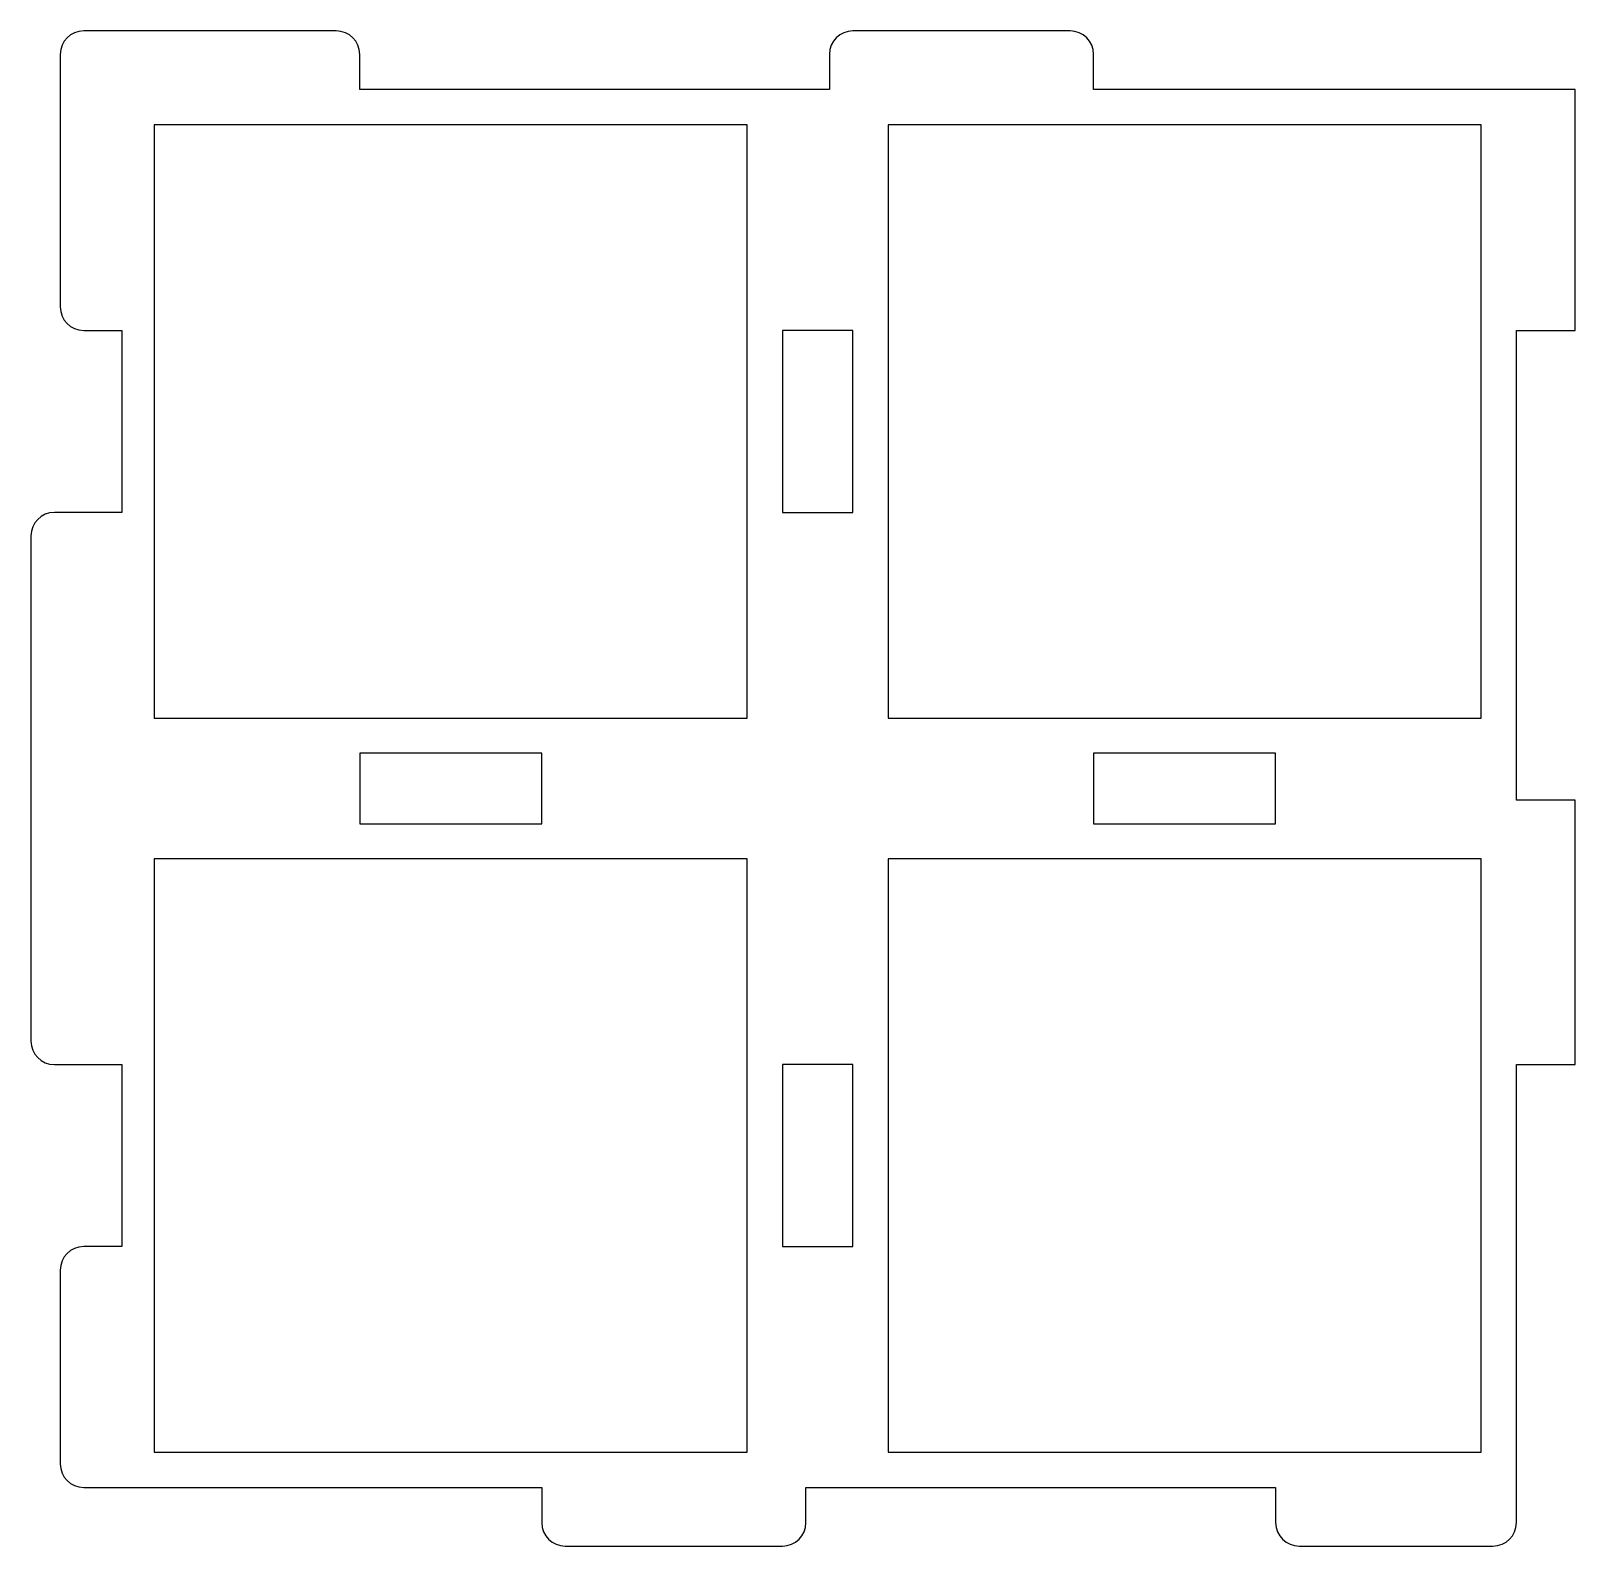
# Model space of a CAD drawing. Extents: x -54 to 52, y -52 to 52.
import ezdxf

# ---------------------------------------------------------------- set-up
doc = ezdxf.new("R2010")
doc.units = 0
doc.layers.add('MODELSKETCH_VISIBLE', color=7, linetype='CONTINUOUS')

msp = doc.modelspace()

# ---------------------------------------------------------------- linework, layer by layer
at = {"layer": 'MODELSKETCH_VISIBLE'}
for p, q in [((-32.8, 51.6), (-50, 51.6)), ((17.2, 51.6), (2.4, 51.6)), ((-51.6, 50), (-51.6, 32.8)), ((-31.2, 47.6), (-31.2, 50)), ((0.8, 50), (0.8, 47.6)), ((18.8, 47.6), (18.8, 50)), ((0.8, 47.6), (-31.2, 47.6)), ((51.6, 47.6), (18.8, 47.6)), ((51.6, 31.2), (51.6, 47.6)), ((-45.2, 45.2), (-45.2, 4.8)), ((-4.8, 45.2), (-45.2, 45.2)), ((-4.8, 4.8), (-4.8, 45.2)), ((45.2, 45.2), (4.8, 45.2)), ((4.8, 45.2), (4.8, 4.8)), ((45.2, 4.8), (45.2, 45.2)), ((-50, 31.2), (-47.4, 31.2)), ((-47.4, 31.2), (-47.4, 18.8)), ((2.4, 31.2), (-2.4, 31.2)), ((-2.4, 31.2), (-2.4, 18.8)), ((2.4, 18.8), (2.4, 31.2)), ((47.6, -0.8), (47.6, 31.2)), ((47.6, 31.2), (51.6, 31.2)), ((-47.4, 18.8), (-52, 18.8)), ((-2.4, 18.8), (2.4, 18.8)), ((-53.6, 17.2), (-53.6, -17.2)), ((-45.2, 4.8), (-4.8, 4.8)), ((4.8, 4.8), (45.2, 4.8)), ((-31.2, 2.4), (-31.2, -2.4)), ((-18.8, 2.4), (-31.2, 2.4)), ((-18.8, -2.4), (-18.8, 2.4)), ((18.8, 2.4), (18.8, -2.4)), ((31.2, 2.4), (18.8, 2.4)), ((31.2, -2.4), (31.2, 2.4)), ((51.6, -0.8), (47.6, -0.8)), ((51.6, -18.8), (51.6, -0.8)), ((-31.2, -2.4), (-18.8, -2.4)), ((18.8, -2.4), (31.2, -2.4)), ((-45.2, -4.8), (-45.2, -45.2)), ((-4.8, -4.8), (-45.2, -4.8)), ((-4.8, -45.2), (-4.8, -4.8)), ((45.2, -4.8), (4.8, -4.8)), ((4.8, -4.8), (4.8, -45.2)), ((45.2, -45.2), (45.2, -4.8)), ((-52, -18.8), (-47.4, -18.8)), ((-47.4, -18.8), (-47.4, -31.2)), ((2.4, -18.8), (-2.4, -18.8)), ((-2.4, -18.8), (-2.4, -31.2)), ((2.4, -31.2), (2.4, -18.8)), ((47.6, -50), (47.6, -18.8)), ((47.6, -18.8), (51.6, -18.8)), ((-47.4, -31.2), (-50, -31.2)), ((-2.4, -31.2), (2.4, -31.2)), ((-51.6, -32.8), (-51.6, -46)), ((-45.2, -45.2), (-4.8, -45.2)), ((4.8, -45.2), (45.2, -45.2)), ((-50, -47.6), (-18.8, -47.6)), ((-18.8, -47.6), (-18.8, -50)), ((-0.8, -50), (-0.8, -47.6)), ((-0.8, -47.6), (31.2, -47.6)), ((31.2, -47.6), (31.2, -50)), ((-17.2, -51.6), (-2.4, -51.6)), ((32.8, -51.6), (46, -51.6))]:
    msp.add_line(p, q, dxfattribs=at)
for centre, start, end in [((-50, 50), 90, 180), ((-32.8, 50), 0, 90), ((2.4, 50), 90, 180), ((17.2, 50), 0, 90), ((-50, 32.8), 180, 270), ((-52, 17.2), 90, 180), ((-52, -17.2), 180, 270), ((-50, -32.8), 90, 180), ((-50, -46), 180, 270), ((-17.2, -50), 180, 270), ((-2.4, -50), 270, 0), ((32.8, -50), 180, 270), ((46, -50), 270, 0)]:
    msp.add_arc(centre, 1.6, start, end, dxfattribs=at)

doc.saveas('drawing.dxf')
